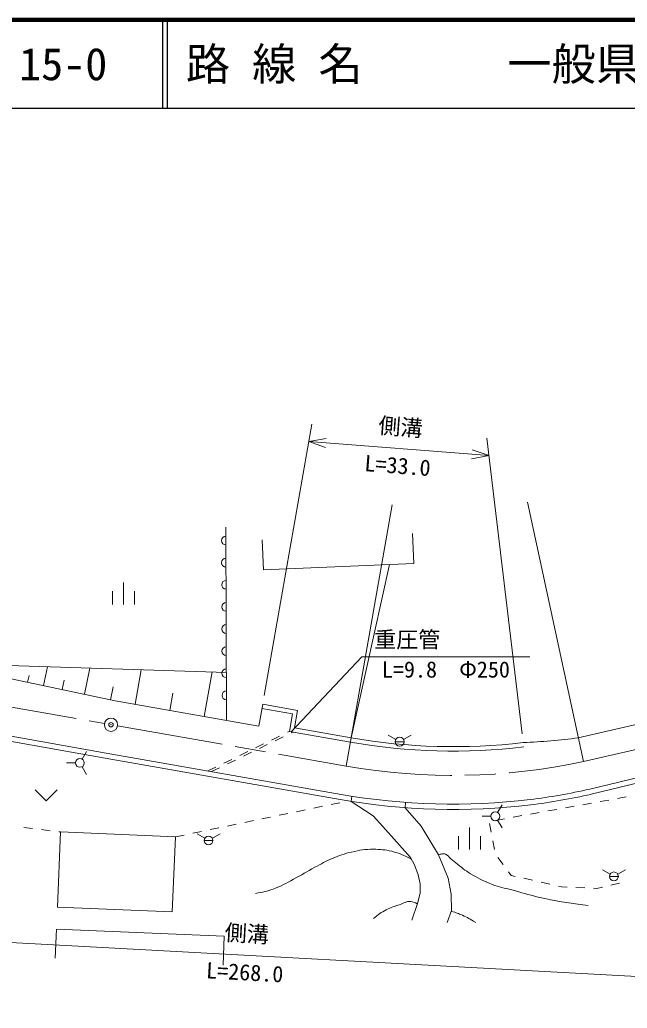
# Model space of a CAD drawing. Units: millimetres on the paper. Extents: x 40 to 680, y 20 to 380.
# Drawn here: x 161.6 to 230.3, y 268.3 to 380 of the extents above; entities that cross this region are included whole.
import ezdxf
from ezdxf.enums import TextEntityAlignment as Align

# ---------------------------------------------------------------- set-up
doc = ezdxf.new("R2010")
doc.units = ezdxf.units.MM
doc.header["$PDMODE"] = 32
doc.header["$PDSIZE"] = 0.5
doc.linetypes.add('CHAIN', pattern=[18.5, 12, -1.5, 3.5, -1.5])
for name, color, linetype, lineweight in [('M-BGD', 7, 'Continuous', 13), ('M-BMK', 2, 'CHAIN', 13), ('M-BMK-SRVR', 3, 'Continuous', 13), ('M-STR-HTXT', 7, 'Continuous', 13), ('M-TTL', 2, 'Continuous', 140), ('M-TTL-LINE', 7, 'Continuous', 25)]:
    doc.layers.add(name, color=color, linetype=linetype, lineweight=lineweight)
doc.layers.add('M-TTL-TXT', color=7, linetype='Continuous')
doc.styles.add('@ＭＳ ゴシック', font='')
doc.styles.add('ＭＳ ゴシック', font='')
doc.styles.get('@ＭＳ ゴシック').set_extended_font_data('@MS Gothic')
doc.styles.get('ＭＳ ゴシック').set_extended_font_data('MS Gothic')

msp = doc.modelspace()

# ---------------------------------------------------------------- linework, layer by layer
at = {"layer": 'M-BGD'}
for p, q in [((198.504, 295.632), (203.696, 325.179)), ((225.332, 296.139), (219.026, 325.469)), ((184.914, 322.627), (184.975, 300.801)), ((206.146, 318.541), (206.002, 321.919)), ((189.161, 317.817), (189.017, 321.196)), ((189.161, 317.817), (206.146, 318.541)), ((203.417, 318.424), (199.066, 298.833)), ((173.318, 313.902), (173.318, 316.402)), ((172.068, 313.902), (172.068, 315.402)), ((174.568, 313.902), (174.568, 315.402)), ((142.291, 309.371), (172.387, 303.013)), ((224.754, 298.828), (269.532, 309.166)), ((184.96, 306.22), (157.93, 307.06)), ((164.283, 304.725), (164.732, 306.848)), ((168.91, 303.747), (169.533, 306.699)), ((174.652, 302.615), (175.338, 306.519)), ((182.459, 301.243), (183.343, 306.27)), ((162.482, 305.105), (162.643, 305.869)), ((166.406, 304.276), (166.631, 305.338)), ((171.861, 303.124), (172.173, 304.6)), ((188.638, 300.157), (172.387, 303.013)), ((178.556, 301.929), (178.899, 303.881)), ((226.056, 293.022), (270.752, 303.905)), ((226.198, 292.439), (270.887, 303.321)), ((140.461, 301.996), (171.244, 296.513)), ((140.566, 302.586), (171.349, 297.103)), ((189.071, 302.62), (188.638, 300.157)), ((192.432, 301.522), (188.984, 302.127)), ((193.011, 301.927), (189.071, 302.62)), ((193.011, 301.927), (192.665, 299.958)), ((192.432, 301.522), (192.086, 299.552)), ((191.87, 299.447), (192.086, 299.552)), ((198.98, 298.34), (192.086, 299.552)), ((192.29, 299.373), (192.506, 299.478)), ((199.066, 298.833), (192.665, 299.958)), ((190.071, 298.573), (190.97, 299.01)), ((190.491, 298.499), (191.391, 298.936)), ((204.131, 298.636), (203.265, 299.136)), ((204.064, 298.386), (205.064, 298.386)), ((204.997, 298.636), (205.863, 299.136)), ((168.647, 296.426), (169.147, 297.292)), ((186.473, 296.826), (187.372, 297.263)), ((188.272, 297.699), (189.171, 298.136)), ((188.692, 297.626), (189.592, 298.063)), ((197.838, 291.84), (171.244, 296.513)), ((197.942, 292.431), (171.349, 297.103)), ((184.674, 295.952), (185.573, 296.389)), ((185.094, 295.878), (185.993, 296.315)), ((186.893, 296.752), (187.792, 297.189)), ((167.897, 295.993), (166.897, 295.993)), ((168.647, 295.56), (169.147, 294.694)), ((182.875, 295.078), (183.774, 295.515)), ((183.295, 295.004), (184.194, 295.441)), ((163.325, 292.959), (164.575, 291.709)), ((165.825, 292.959), (164.575, 291.709)), ((199.166, 292.226), (199.073, 291.634)), ((227.236, 291.614), (228.221, 291.791)), ((229.205, 291.967), (230.189, 292.144)), ((192.906, 290.478), (193.885, 290.68)), ((194.865, 290.883), (195.844, 291.086)), ((196.823, 291.289), (197.802, 291.492)), ((201.557, 289.991), (199.073, 291.634)), ((205.207, 291.526), (205.163, 290.927)), ((205.163, 290.927), (206.978, 288.823)), ((215.633, 290.39), (216.133, 291.256)), ((221.331, 290.556), (222.315, 290.732)), ((223.299, 290.908), (224.283, 291.085)), ((225.268, 291.261), (226.252, 291.438)), ((187.031, 289.26), (188.01, 289.463)), ((188.989, 289.666), (189.969, 289.869)), ((190.948, 290.072), (191.927, 290.275)), ((202.666, 288.804), (201.557, 289.991)), ((214.883, 289.957), (213.883, 289.957)), ((215.425, 289.497), (216.409, 289.673)), ((215.633, 289.524), (216.133, 288.658)), ((217.393, 289.85), (218.378, 290.026)), ((219.362, 290.203), (220.346, 290.379)), ((162.055, 288.683), (163.048, 288.564)), ((164.041, 288.445), (165.034, 288.327)), ((183.114, 288.449), (184.093, 288.652)), ((185.073, 288.855), (186.052, 289.058)), ((205.789, 285.294), (202.666, 288.804)), ((206.978, 288.823), (208.962, 285.612)), ((212.452, 286.206), (212.452, 288.706)), ((214.899, 288.163), (214.701, 289.143)), ((166.209, 288.186), (165.85, 279.694)), ((166.027, 288.208), (166.209, 288.186)), ((166.209, 288.186), (179.197, 287.638)), ((179.197, 287.638), (178.838, 279.145)), ((179.197, 287.638), (180.176, 287.84)), ((181.156, 288.043), (182.135, 288.246)), ((182.515, 287.467), (181.649, 287.967)), ((182.448, 287.217), (183.448, 287.217)), ((183.381, 287.467), (184.247, 287.967)), ((211.202, 286.206), (211.202, 287.706)), ((213.702, 286.206), (213.702, 287.706)), ((215.295, 286.203), (215.097, 287.183)), ((206.253, 284.468), (205.789, 285.294)), ((208.962, 285.612), (210.045, 282.943)), ((216.263, 284.497), (215.667, 285.3)), ((206.666, 283.333), (206.253, 284.468)), ((228.356, 283.409), (227.49, 283.909)), ((229.222, 283.409), (230.088, 283.909)), ((206.873, 282.326), (206.666, 283.333)), ((210.045, 282.943), (210.382, 281.139)), ((217.175, 283.27), (216.86, 283.695)), ((217.634, 283.166), (217.175, 283.27)), ((219.585, 282.722), (218.609, 282.944)), ((228.289, 283.159), (229.289, 283.159)), ((206.873, 281.268), (206.873, 282.326)), ((221.535, 282.278), (220.56, 282.5)), ((222.856, 281.978), (222.51, 282.056)), ((223.5, 281.95), (222.856, 281.978)), ((225.499, 281.866), (224.499, 281.908)), ((226.87, 281.807), (226.498, 281.823)), ((227.481, 281.951), (226.87, 281.807)), ((229.427, 282.409), (228.454, 282.18)), ((206.563, 280.081), (206.873, 281.268)), ((210.382, 281.139), (210.434, 279.307)), ((165.85, 279.694), (178.838, 279.145)), ((205.944, 278.223), (206.563, 280.081)), ((210.434, 279.307), (209.944, 277.939)), ((165.744, 277.196), (165.607, 273.935)), ((165.744, 277.196), (184.728, 276.394)), ((184.728, 276.394), (184.59, 273.133))]:
    msp.add_line(p, q, dxfattribs=at)
for centre in [(204.564, 298.386), (168.397, 295.993), (215.383, 289.957), (182.948, 287.217), (228.789, 283.159)]:
    msp.add_circle(centre, 0.5, dxfattribs=at)
for centre, radius, start, end in [((184.918, 321.127), 0.5, 90.16076, 270.16076), ((184.925, 318.627), 0.5, 90.16076, 270.16076), ((184.932, 316.127), 0.5, 90.16076, 270.16076), ((184.939, 313.627), 0.5, 90.16076, 270.16076), ((184.946, 311.127), 0.5, 90.16076, 270.16076), ((184.953, 308.627), 0.5, 90.16076, 270.16076), ((184.96, 306.127), 0.5, 90.16076, 270.16076), ((184.967, 303.627), 0.5, 90.16076, 270.16076), ((210.618, 364.576), 66.75, 260.03416, 276.81362), ((210.618, 364.576), 66.75, 260.03416, 276.81362), ((210.618, 364.576), 66.75, 260.03416, 276.81362), ((216.219, 362.09), 63.835, 272.08125, 277.68379), ((210.618, 364.576), 67.25, 260.03416, 276.81362), ((210.588, 361.617), 70.317, 277.12377, 282.70687), ((210.618, 364.576), 73.85, 260.03416, 276.81362), ((210.618, 364.576), 73.85, 260.03416, 276.81362), ((210.618, 364.576), 73.25, 260.03416, 276.81362), ((210.588, 361.617), 70.917, 277.12377, 282.70687)]:
    msp.add_arc(centre, radius, start, end, dxfattribs=at)
for points, knots in [([(188.249, 281.229), (189.178, 281.397), (189.486, 281.468), (190.248, 281.728), (191.194, 282.052), (191.666, 282.382), (192.554, 282.843), (193.514, 283.341), (194.02, 283.681), (194.975, 284.188), (195.734, 284.592), (196.142, 284.859), (196.936, 285.188), (197.769, 285.533), (198.246, 285.722), (199.127, 285.918), (200.072, 286.129), (200.618, 286.228), (201.587, 286.226), (202.403, 286.224), (202.869, 286.183), (203.662, 285.995), (204.59, 285.775), (204.947, 285.57), (205.918, 285.065)], [0, 0, 0, 0, 1, 1, 1, 2, 2, 2, 3, 3, 3, 4, 4, 4, 5, 5, 5, 6, 6, 6, 7, 7, 7, 8, 8, 8, 8]), ([(208.962, 285.612), (209.125, 285.666), (209.188, 285.685), (209.338, 285.697), (209.498, 285.709), (209.597, 285.721), (209.746, 285.664), (210.035, 285.552), (210.108, 285.344), (210.347, 285.147), (210.638, 284.906), (210.796, 284.765), (211.097, 284.538), (211.764, 284.034), (212.113, 283.708), (212.84, 283.295), (213.656, 282.832), (214.134, 282.602), (215.008, 282.261), (215.854, 281.932), (216.369, 281.869), (217.243, 281.627), (218.401, 281.308), (219.044, 281.108), (220.212, 280.827), (222.397, 280.302), (223.185, 280.236), (225.883, 279.86)], [0, 0, 0, 0, 1, 1, 1, 2, 2, 2, 3, 3, 3, 4, 4, 4, 5, 5, 5, 6, 6, 6, 7, 7, 7, 8, 8, 8, 9, 9, 9, 9]), ([(201.587, 278.384), (202.215, 278.887), (202.432, 279.068), (203.047, 279.384), (203.606, 279.67), (203.952, 279.76), (204.546, 279.96), (205.033, 280.125), (205.306, 280.375), (205.815, 280.306), (206.117, 280.265), (206.272, 280.214), (206.556, 280.059)], [0, 0, 0, 0, 1, 1, 1, 2, 2, 2, 3, 3, 3, 4, 4, 4, 4]), ([(210.406, 279.23), (210.999, 279.041), (211.18, 278.976), (211.658, 278.769), (212.268, 278.504), (212.474, 278.37), (213.157, 277.962)], [0, 0, 0, 0, 1, 1, 1, 2, 2, 2, 2])]:
    msp.add_open_spline(points, degree=3, knots=knots, dxfattribs=at)
at = {"layer": 'M-BMK'}
for p, q in [((269.412, 306.366), (225.332, 296.139)), ((156.153, 303.073), (171.173, 300.434)), ((172.65, 300.175), (198.504, 295.632))]:
    msp.add_line(p, q, dxfattribs=at)
msp.add_arc((210.618, 364.576), 70, 260.03416, 282.13415, dxfattribs=at)
at = {"layer": 'M-BMK-SRVR'}
msp.add_circle((171.911, 300.304), 0.75, dxfattribs=at)
msp.add_point((171.911, 300.304), dxfattribs=at)
at = {"layer": 'M-STR-HTXT'}
for p, q in [((194.633, 334.276), (189.244, 303.605)), ((196.253, 332.673), (194.287, 332.306)), ((214.662, 330.73), (194.287, 332.306)), ((194.287, 332.306), (196.173, 331.641)), ((214.425, 332.716), (218.419, 299.29)), ((214.662, 330.73), (212.776, 331.395)), ((212.696, 330.363), (214.662, 330.73)), ((192.296, 299.515), (200.291, 307.968)), ((200.291, 307.968), (219.291, 307.968)), ((77.231, 280.218), (297.063, 268.257))]:
    msp.add_line(p, q, dxfattribs=at)
at = {"layer": 'M-TTL'}
msp.add_line((680, 380), (40, 380), dxfattribs=at)
at = {"layer": 'M-TTL-LINE'}
for p, q in [((177.75, 380), (177.75, 370)), ((178.25, 380), (178.25, 370)), ((40, 370), (680, 370))]:
    msp.add_line(p, q, dxfattribs=at)

# ---------------------------------------------------------------- texts
at = {"layer": 'M-STR-HTXT', "style": 'ＭＳ ゴシック'}
for rotation, p in [(355.578, (204.552, 332.515)), (356.886, (187.201, 275.236))]:
    msp.add_text('側溝', height=1.833, rotation=rotation, dxfattribs=at).set_placement(p, align=Align.BOTTOM_CENTER)
at = {"layer": 'M-STR-HTXT', "style": '@ＭＳ ゴシック'}
for s, rotation, p in [('L=33.0', 355.578, (204.398, 330.521)), ('L=268.0', 356.886, (187.093, 273.239))]:
    msp.add_text(s, height=1.833, rotation=rotation, dxfattribs=at).set_placement(p, align=Align.TOP_CENTER)
at = {"layer": 'M-STR-HTXT', "style": 'ＭＳ ゴシック'}
msp.add_text('重圧管', height=1.833, dxfattribs=at).set_placement((201.666, 308.468), align=Align.BOTTOM_LEFT)
msp.add_text('L=9.8\u3000Φ250', height=1.833, dxfattribs=at).set_placement((209.791, 307.468), align=Align.TOP_CENTER)
at = {"layer": 'M-TTL-TXT', "style": 'ＭＳ ゴシック'}
for s, p in [('15-0', (161.521, 375)), ('路 線 名', (180.38, 375)), ('一般県道中の川於福停車場線', (216.734, 375))]:
    msp.add_text(s, height=3.666, dxfattribs=at).set_placement(p, align=Align.MIDDLE_LEFT)

doc.saveas('drawing.dxf')
